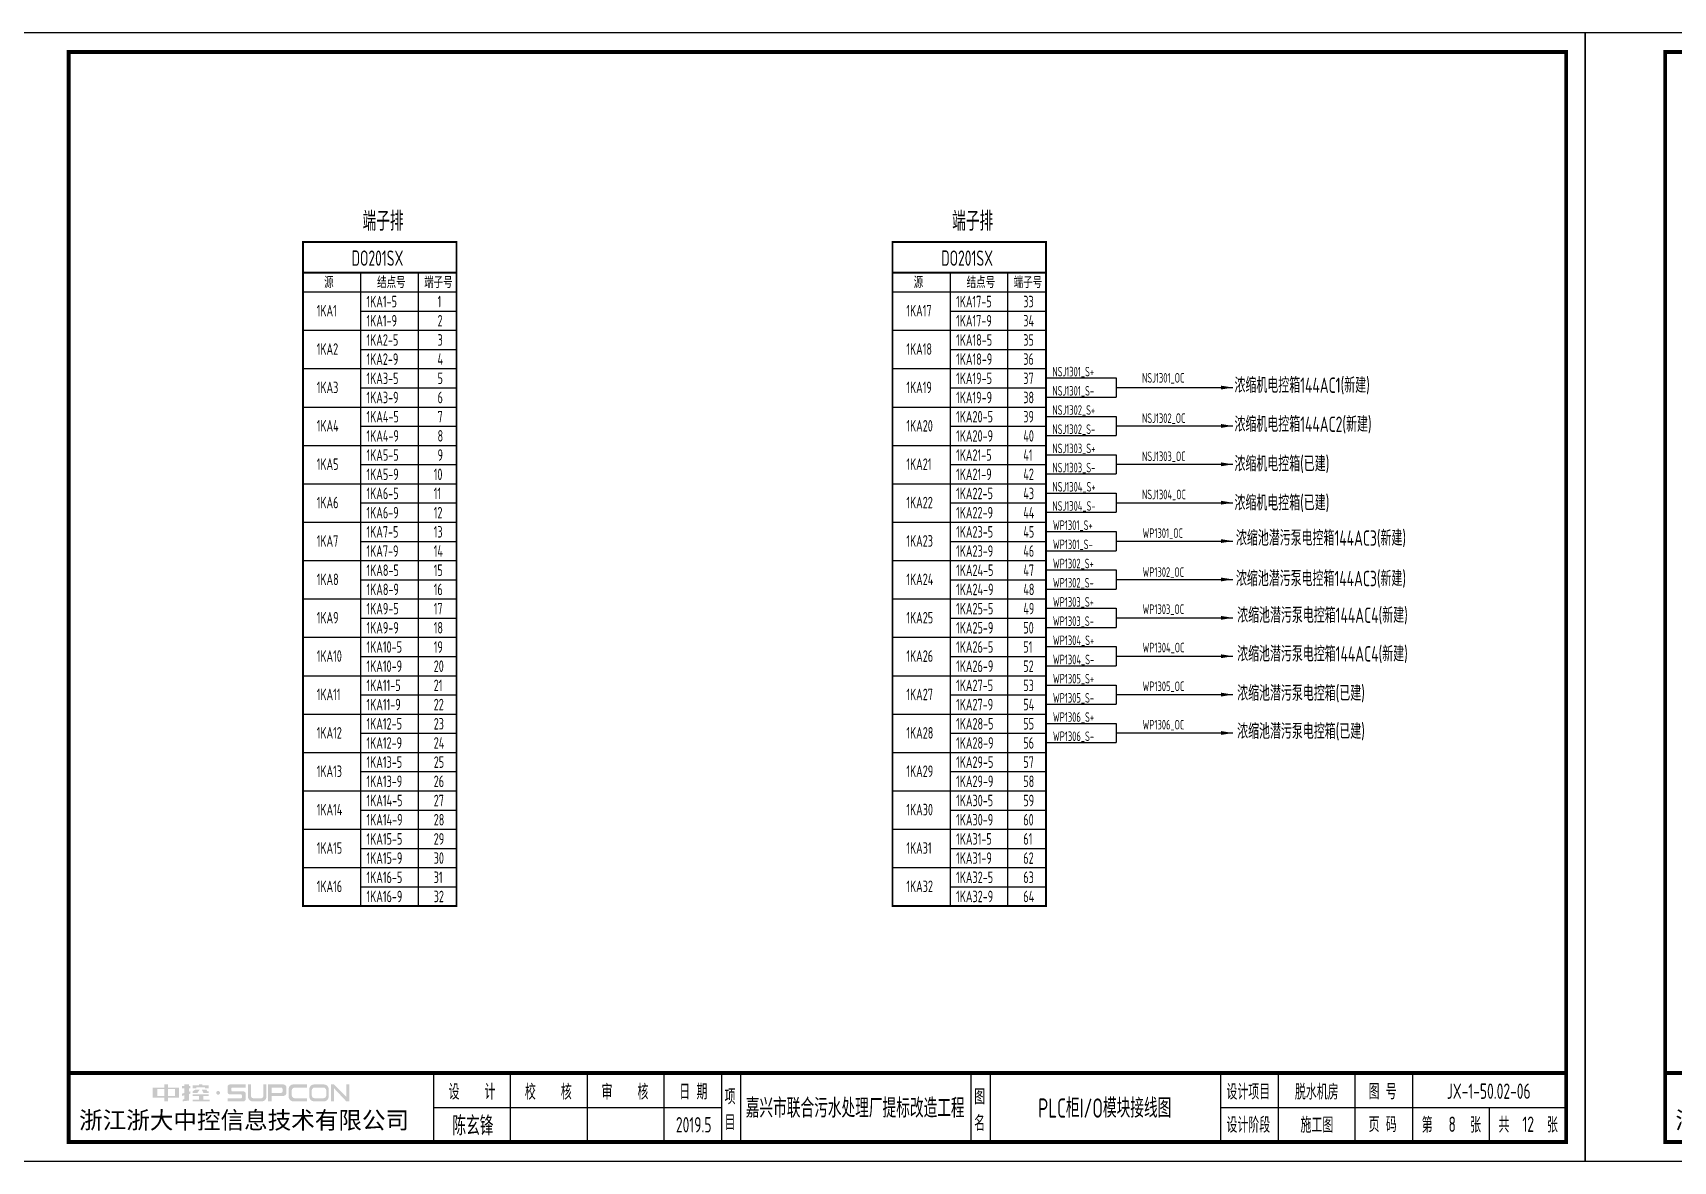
# Model space of a CAD drawing. Header units: millimetres. Extents: x 30557 to 235556, y -116603 to -73383.
# Drawn here: x 90250 to 94522, y -83067 to -80127 of the extents above; entities that cross this region are included whole.
import ezdxf
from ezdxf.enums import TextEntityAlignment as Align

# ---------------------------------------------------------------- set-up
doc = ezdxf.new("R2010")
doc.units = ezdxf.units.MM
doc.layers.add('1', color=3, linetype='Continuous')
doc.layers.add('符号层', color=3, linetype='Continuous')
doc.layers.add('_Drawing', color=7, linetype='Continuous', lineweight=25)
doc.styles.add('supcon', font='sceie.shx', dxfattribs={"width": 0.75, "height": 40, "bigfont": 'sceic.shx'})
doc.styles.add('Title', font='', dxfattribs={"height": 45})
doc.styles.get('Title').set_extended_font_data('SimHei')

# ---------------------------------------------------------------- blocks, each defined once
blk = doc.blocks.new('中控·SUPCON')
at = {"linetype": 'Continuous'}
h = blk.add_hatch(color=2, dxfattribs=at)
h.dxf.hatch_style = 1
h.paths.add_polyline_path([(34, 33), (20, 33), (20, 37), (15, 37), (15, 36), (15, 33), (0, 33), (0, 20), (13, 20), (15, 20), (15, 15), (20, 15), (20, 20), (22, 20), (34, 20)])
h.paths.add_polyline_path([(20, 30), (20, 31), (29, 31), (29, 22), (20, 22)], flags=16)
h.paths.add_polyline_path([(15, 30), (15, 22), (6, 22), (6, 31), (15, 31)], flags=16)
h.paths.add_polyline_path([(47, 32), (49, 32), (49, 35), (47, 35), (47, 37), (41, 37), (41, 35), (38, 35), (38, 32), (41, 32), (41, 25.8), (38, 25), (38, 22), (41, 22.8), (41, 18.3), (39, 17), (39, 15), (47, 16), (47, 24.5), (49, 25), (49, 28), (47, 27.5)])
h.paths.add_polyline_path([(61, 30), (55, 30), (52, 28), (52, 26), (58, 26)])
h.paths.add_polyline_path([(73, 28), (71, 28), (70, 30), (64, 30), (66, 26), (73, 26)])
h.paths.add_polyline_path([(73, 36), (64.6, 36), (64.6, 37), (60.4, 37), (60.4, 36), (52, 36), (52, 32), (56.8, 32), (56.8, 33.1), (68.2, 33.1), (68.2, 32), (73, 32)])
h.paths.add_polyline_path([(66, 22), (73, 22), (73, 24), (52, 24), (52, 22), (60, 22), (60, 17), (52, 17), (52, 15), (74, 15), (74, 17), (66, 17)])
h.paths.add_polyline_path([(82.7, 26.1, 1), (87.6, 26.1, 1)])
h.paths.add_polyline_path([(118, 28), (103.5, 28, -0.414214), (102.5, 29), (102.5, 32, -0.414214), (103.5, 33), (121, 33), (121, 37), (100.5, 37, 0.414214), (97.5, 34), (97.5, 27, 0.414214), (100.5, 24), (115, 24, -0.414214), (116, 23), (116, 20, -0.414214), (115, 19), (97.5, 19), (97.5, 15), (118, 15, 0.414214), (121, 18), (121, 25, 0.414214)])
h.paths.add_polyline_path([(128, 37), (124, 37), (124, 36), (124, 21, 0.414214), (130, 15), (142, 15, 0.414214), (148, 21), (148, 37), (144, 37), (144, 22, -0.414214), (141, 19), (131, 19, -0.414214), (128, 22)])
h.paths.add_polyline_path([(174, 26), (174, 33, 0.414214), (170, 37), (150, 37), (150, 36), (150, 15), (155, 15), (155, 22), (170, 22, 0.414214)])
h.paths.add_polyline_path([(167, 26), (155, 26), (155, 33), (167, 33, -0.414214), (169, 31), (169, 28, -0.414214)], flags=16)
h.paths.add_polyline_path([(201, 19), (185, 19, -0.414214), (181, 23), (181, 29, -0.414214), (185, 33), (201, 33), (201, 37), (183, 37, 0.414214), (177, 31), (177, 21, 0.414214), (183, 15), (201, 15)])
h.paths.add_polyline_path([(229, 21), (229, 31, 0.414214), (223, 37), (210, 37, 0.414214), (204, 31), (204, 21, 0.414214), (210, 15), (223, 15, 0.414214)])
h.paths.add_polyline_path([(207, 23), (207, 29, -0.414214), (211, 33), (222, 33, -0.414214), (226, 29), (226, 23, -0.414214), (222, 19), (211, 19, -0.414214)], flags=16)
h.paths.add_polyline_path([(236, 32.1), (252, 15), (256, 15), (256, 37), (252, 37), (252, 21), (236, 37), (232, 37), (232, 36), (232, 15), (236, 15)])
h = blk.add_hatch(color=2, dxfattribs=at)
h.dxf.hatch_style = 1
h.paths.add_polyline_path([(34, 33), (20, 33), (20, 37), (15, 37), (15, 36), (15, 33), (0, 33), (0, 20), (13, 20), (15, 20), (15, 15), (20, 15), (20, 20), (22, 20), (34, 20)])
h.paths.add_polyline_path([(20, 30), (20, 31), (29, 31), (29, 22), (20, 22)], flags=16)
h.paths.add_polyline_path([(15, 30), (15, 22), (6, 22), (6, 31), (15, 31)], flags=16)
h.paths.add_polyline_path([(47, 32), (49, 32), (49, 35), (47, 35), (47, 37), (41, 37), (41, 35), (38, 35), (38, 32), (41, 32), (41, 25.8), (38, 25), (38, 22), (41, 22.8), (41, 18.3), (39, 17), (39, 15), (47, 16), (47, 24.5), (49, 25), (49, 28), (47, 27.5)])
h.paths.add_polyline_path([(61, 30), (55, 30), (52, 28), (52, 26), (58, 26)])
h.paths.add_polyline_path([(73, 28), (71, 28), (70, 30), (64, 30), (66, 26), (73, 26)])
h.paths.add_polyline_path([(73, 36), (64.6, 36), (64.6, 37), (60.4, 37), (60.4, 36), (52, 36), (52, 32), (56.8, 32), (56.8, 33.1), (68.2, 33.1), (68.2, 32), (73, 32)])
h.paths.add_polyline_path([(66, 22), (73, 22), (73, 24), (52, 24), (52, 22), (60, 22), (60, 17), (52, 17), (52, 15), (74, 15), (74, 17), (66, 17)])
h.paths.add_polyline_path([(82.7, 26.1, 1), (87.6, 26.1, 1)])
h.paths.add_polyline_path([(118, 28), (103.5, 28, -0.414214), (102.5, 29), (102.5, 32, -0.414214), (103.5, 33), (121, 33), (121, 37), (100.5, 37, 0.414214), (97.5, 34), (97.5, 27, 0.414214), (100.5, 24), (115, 24, -0.414214), (116, 23), (116, 20, -0.414214), (115, 19), (97.5, 19), (97.5, 15), (118, 15, 0.414214), (121, 18), (121, 25, 0.414214)])
h.paths.add_polyline_path([(128, 37), (124, 37), (124, 36), (124, 21, 0.414214), (130, 15), (142, 15, 0.414214), (148, 21), (148, 37), (144, 37), (144, 22, -0.414214), (141, 19), (131, 19, -0.414214), (128, 22)])
h.paths.add_polyline_path([(174, 26), (174, 33, 0.414214), (170, 37), (150, 37), (150, 36), (150, 15), (155, 15), (155, 22), (170, 22, 0.414214)])
h.paths.add_polyline_path([(167, 26), (155, 26), (155, 33), (167, 33, -0.414214), (169, 31), (169, 28, -0.414214)], flags=16)
h.paths.add_polyline_path([(201, 19), (185, 19, -0.414214), (181, 23), (181, 29, -0.414214), (185, 33), (201, 33), (201, 37), (183, 37, 0.414214), (177, 31), (177, 21, 0.414214), (183, 15), (201, 15)])
h.paths.add_polyline_path([(229, 21), (229, 31, 0.414214), (223, 37), (210, 37, 0.414214), (204, 31), (204, 21, 0.414214), (210, 15), (223, 15, 0.414214)])
h.paths.add_polyline_path([(207, 23), (207, 29, -0.414214), (211, 33), (222, 33, -0.414214), (226, 29), (226, 23, -0.414214), (222, 19), (211, 19, -0.414214)], flags=16)
h.paths.add_polyline_path([(236, 32.1), (252, 15), (256, 15), (256, 37), (252, 37), (252, 21), (236, 37), (232, 37), (232, 36), (232, 15), (236, 15)])
h = blk.add_hatch(color=2, dxfattribs=at)
h.dxf.hatch_style = 1
h.paths.add_polyline_path([(34, 33), (20, 33), (20, 37), (15, 37), (15, 36), (15, 33), (0, 33), (0, 20), (13, 20), (15, 20), (15, 15), (20, 15), (20, 20), (22, 20), (34, 20)])
h.paths.add_polyline_path([(20, 30), (20, 31), (29, 31), (29, 22), (20, 22)], flags=16)
h.paths.add_polyline_path([(15, 30), (15, 22), (6, 22), (6, 31), (15, 31)], flags=16)
h.paths.add_polyline_path([(47, 32), (49, 32), (49, 35), (47, 35), (47, 37), (41, 37), (41, 35), (38, 35), (38, 32), (41, 32), (41, 25.8), (38, 25), (38, 22), (41, 22.8), (41, 18.3), (39, 17), (39, 15), (47, 16), (47, 24.5), (49, 25), (49, 28), (47, 27.5)])
h.paths.add_polyline_path([(61, 30), (55, 30), (52, 28), (52, 26), (58, 26)])
h.paths.add_polyline_path([(73, 28), (71, 28), (70, 30), (64, 30), (66, 26), (73, 26)])
h.paths.add_polyline_path([(73, 36), (64.6, 36), (64.6, 37), (60.4, 37), (60.4, 36), (52, 36), (52, 32), (56.8, 32), (56.8, 33.1), (68.2, 33.1), (68.2, 32), (73, 32)])
h.paths.add_polyline_path([(66, 22), (73, 22), (73, 24), (52, 24), (52, 22), (60, 22), (60, 17), (52, 17), (52, 15), (74, 15), (74, 17), (66, 17)])
h.paths.add_polyline_path([(82.7, 26.1, 1), (87.6, 26.1, 1)])
h.paths.add_polyline_path([(118, 28), (103.5, 28, -0.414214), (102.5, 29), (102.5, 32, -0.414214), (103.5, 33), (121, 33), (121, 37), (100.5, 37, 0.414214), (97.5, 34), (97.5, 27, 0.414214), (100.5, 24), (115, 24, -0.414214), (116, 23), (116, 20, -0.414214), (115, 19), (97.5, 19), (97.5, 15), (118, 15, 0.414214), (121, 18), (121, 25, 0.414214)])
h.paths.add_polyline_path([(128, 37), (124, 37), (124, 36), (124, 21, 0.414214), (130, 15), (142, 15, 0.414214), (148, 21), (148, 37), (144, 37), (144, 22, -0.414214), (141, 19), (131, 19, -0.414214), (128, 22)])
h.paths.add_polyline_path([(174, 26), (174, 33, 0.414214), (170, 37), (150, 37), (150, 36), (150, 15), (155, 15), (155, 22), (170, 22, 0.414214)])
h.paths.add_polyline_path([(167, 26), (155, 26), (155, 33), (167, 33, -0.414214), (169, 31), (169, 28, -0.414214)], flags=16)
h.paths.add_polyline_path([(201, 19), (185, 19, -0.414214), (181, 23), (181, 29, -0.414214), (185, 33), (201, 33), (201, 37), (183, 37, 0.414214), (177, 31), (177, 21, 0.414214), (183, 15), (201, 15)])
h.paths.add_polyline_path([(229, 21), (229, 31, 0.414214), (223, 37), (210, 37, 0.414214), (204, 31), (204, 21, 0.414214), (210, 15), (223, 15, 0.414214)])
h.paths.add_polyline_path([(207, 23), (207, 29, -0.414214), (211, 33), (222, 33, -0.414214), (226, 29), (226, 23, -0.414214), (222, 19), (211, 19, -0.414214)], flags=16)
h.paths.add_polyline_path([(236, 32.1), (252, 15), (256, 15), (256, 37), (252, 37), (252, 21), (236, 37), (232, 37), (232, 36), (232, 15), (236, 15)])
h = blk.add_hatch(color=2, dxfattribs=at)
h.dxf.hatch_style = 1
h.paths.add_polyline_path([(34, 33), (20, 33), (20, 37), (15, 37), (15, 36), (15, 33), (0, 33), (0, 20), (13, 20), (15, 20), (15, 15), (20, 15), (20, 20), (22, 20), (34, 20)])
h.paths.add_polyline_path([(20, 30), (20, 31), (29, 31), (29, 22), (20, 22)], flags=16)
h.paths.add_polyline_path([(15, 30), (15, 22), (6, 22), (6, 31), (15, 31)], flags=16)
h.paths.add_polyline_path([(47, 32), (49, 32), (49, 35), (47, 35), (47, 37), (41, 37), (41, 35), (38, 35), (38, 32), (41, 32), (41, 25.8), (38, 25), (38, 22), (41, 22.8), (41, 18.3), (39, 17), (39, 15), (47, 16), (47, 24.5), (49, 25), (49, 28), (47, 27.5)])
h.paths.add_polyline_path([(61, 30), (55, 30), (52, 28), (52, 26), (58, 26)])
h.paths.add_polyline_path([(73, 28), (71, 28), (70, 30), (64, 30), (66, 26), (73, 26)])
h.paths.add_polyline_path([(73, 36), (64.6, 36), (64.6, 37), (60.4, 37), (60.4, 36), (52, 36), (52, 32), (56.8, 32), (56.8, 33.1), (68.2, 33.1), (68.2, 32), (73, 32)])
h.paths.add_polyline_path([(66, 22), (73, 22), (73, 24), (52, 24), (52, 22), (60, 22), (60, 17), (52, 17), (52, 15), (74, 15), (74, 17), (66, 17)])
h.paths.add_polyline_path([(82.7, 26.1, 1), (87.6, 26.1, 1)])
h.paths.add_polyline_path([(118, 28), (103.5, 28, -0.414214), (102.5, 29), (102.5, 32, -0.414214), (103.5, 33), (121, 33), (121, 37), (100.5, 37, 0.414214), (97.5, 34), (97.5, 27, 0.414214), (100.5, 24), (115, 24, -0.414214), (116, 23), (116, 20, -0.414214), (115, 19), (97.5, 19), (97.5, 15), (118, 15, 0.414214), (121, 18), (121, 25, 0.414214)])
h.paths.add_polyline_path([(128, 37), (124, 37), (124, 36), (124, 21, 0.414214), (130, 15), (142, 15, 0.414214), (148, 21), (148, 37), (144, 37), (144, 22, -0.414214), (141, 19), (131, 19, -0.414214), (128, 22)])
h.paths.add_polyline_path([(174, 26), (174, 33, 0.414214), (170, 37), (150, 37), (150, 36), (150, 15), (155, 15), (155, 22), (170, 22, 0.414214)])
h.paths.add_polyline_path([(167, 26), (155, 26), (155, 33), (167, 33, -0.414214), (169, 31), (169, 28, -0.414214)], flags=16)
h.paths.add_polyline_path([(201, 19), (185, 19, -0.414214), (181, 23), (181, 29, -0.414214), (185, 33), (201, 33), (201, 37), (183, 37, 0.414214), (177, 31), (177, 21, 0.414214), (183, 15), (201, 15)])
h.paths.add_polyline_path([(229, 21), (229, 31, 0.414214), (223, 37), (210, 37, 0.414214), (204, 31), (204, 21, 0.414214), (210, 15), (223, 15, 0.414214)])
h.paths.add_polyline_path([(207, 23), (207, 29, -0.414214), (211, 33), (222, 33, -0.414214), (226, 29), (226, 23, -0.414214), (222, 19), (211, 19, -0.414214)], flags=16)
h.paths.add_polyline_path([(236, 32.1), (252, 15), (256, 15), (256, 37), (252, 37), (252, 21), (236, 37), (232, 37), (232, 36), (232, 15), (236, 15)])
h = blk.add_hatch(color=2, dxfattribs=at)
h.dxf.hatch_style = 1
h.paths.add_polyline_path([(34, 33), (20, 33), (20, 37), (15, 37), (15, 36), (15, 33), (0, 33), (0, 20), (13, 20), (15, 20), (15, 15), (20, 15), (20, 20), (22, 20), (34, 20)])
h.paths.add_polyline_path([(20, 30), (20, 31), (29, 31), (29, 22), (20, 22)], flags=16)
h.paths.add_polyline_path([(15, 30), (15, 22), (6, 22), (6, 31), (15, 31)], flags=16)
h.paths.add_polyline_path([(47, 32), (49, 32), (49, 35), (47, 35), (47, 37), (41, 37), (41, 35), (38, 35), (38, 32), (41, 32), (41, 25.8), (38, 25), (38, 22), (41, 22.8), (41, 18.3), (39, 17), (39, 15), (47, 16), (47, 24.5), (49, 25), (49, 28), (47, 27.5)])
h.paths.add_polyline_path([(61, 30), (55, 30), (52, 28), (52, 26), (58, 26)])
h.paths.add_polyline_path([(73, 28), (71, 28), (70, 30), (64, 30), (66, 26), (73, 26)])
h.paths.add_polyline_path([(73, 36), (64.6, 36), (64.6, 37), (60.4, 37), (60.4, 36), (52, 36), (52, 32), (56.8, 32), (56.8, 33.1), (68.2, 33.1), (68.2, 32), (73, 32)])
h.paths.add_polyline_path([(66, 22), (73, 22), (73, 24), (52, 24), (52, 22), (60, 22), (60, 17), (52, 17), (52, 15), (74, 15), (74, 17), (66, 17)])
h.paths.add_polyline_path([(82.7, 26.1, 1), (87.6, 26.1, 1)])
h.paths.add_polyline_path([(118, 28), (103.5, 28, -0.414214), (102.5, 29), (102.5, 32, -0.414214), (103.5, 33), (121, 33), (121, 37), (100.5, 37, 0.414214), (97.5, 34), (97.5, 27, 0.414214), (100.5, 24), (115, 24, -0.414214), (116, 23), (116, 20, -0.414214), (115, 19), (97.5, 19), (97.5, 15), (118, 15, 0.414214), (121, 18), (121, 25, 0.414214)])
h.paths.add_polyline_path([(128, 37), (124, 37), (124, 36), (124, 21, 0.414214), (130, 15), (142, 15, 0.414214), (148, 21), (148, 37), (144, 37), (144, 22, -0.414214), (141, 19), (131, 19, -0.414214), (128, 22)])
h.paths.add_polyline_path([(174, 26), (174, 33, 0.414214), (170, 37), (150, 37), (150, 36), (150, 15), (155, 15), (155, 22), (170, 22, 0.414214)])
h.paths.add_polyline_path([(167, 26), (155, 26), (155, 33), (167, 33, -0.414214), (169, 31), (169, 28, -0.414214)], flags=16)
h.paths.add_polyline_path([(201, 19), (185, 19, -0.414214), (181, 23), (181, 29, -0.414214), (185, 33), (201, 33), (201, 37), (183, 37, 0.414214), (177, 31), (177, 21, 0.414214), (183, 15), (201, 15)])
h.paths.add_polyline_path([(229, 21), (229, 31, 0.414214), (223, 37), (210, 37, 0.414214), (204, 31), (204, 21, 0.414214), (210, 15), (223, 15, 0.414214)])
h.paths.add_polyline_path([(207, 23), (207, 29, -0.414214), (211, 33), (222, 33, -0.414214), (226, 29), (226, 23, -0.414214), (222, 19), (211, 19, -0.414214)], flags=16)
h.paths.add_polyline_path([(236, 32.1), (252, 15), (256, 15), (256, 37), (252, 37), (252, 21), (236, 37), (232, 37), (232, 36), (232, 15), (236, 15)])
h = blk.add_hatch(color=2, dxfattribs=at)
h.dxf.hatch_style = 1
h.paths.add_polyline_path([(34, 33), (20, 33), (20, 37), (15, 37), (15, 36), (15, 33), (0, 33), (0, 20), (13, 20), (15, 20), (15, 15), (20, 15), (20, 20), (22, 20), (34, 20)])
h.paths.add_polyline_path([(20, 30), (20, 31), (29, 31), (29, 22), (20, 22)], flags=16)
h.paths.add_polyline_path([(15, 30), (15, 22), (6, 22), (6, 31), (15, 31)], flags=16)
h.paths.add_polyline_path([(47, 32), (49, 32), (49, 35), (47, 35), (47, 37), (41, 37), (41, 35), (38, 35), (38, 32), (41, 32), (41, 25.8), (38, 25), (38, 22), (41, 22.8), (41, 18.3), (39, 17), (39, 15), (47, 16), (47, 24.5), (49, 25), (49, 28), (47, 27.5)])
h.paths.add_polyline_path([(61, 30), (55, 30), (52, 28), (52, 26), (58, 26)])
h.paths.add_polyline_path([(73, 28), (71, 28), (70, 30), (64, 30), (66, 26), (73, 26)])
h.paths.add_polyline_path([(73, 36), (64.6, 36), (64.6, 37), (60.4, 37), (60.4, 36), (52, 36), (52, 32), (56.8, 32), (56.8, 33.1), (68.2, 33.1), (68.2, 32), (73, 32)])
h.paths.add_polyline_path([(66, 22), (73, 22), (73, 24), (52, 24), (52, 22), (60, 22), (60, 17), (52, 17), (52, 15), (74, 15), (74, 17), (66, 17)])
h.paths.add_polyline_path([(82.7, 26.1, 1), (87.6, 26.1, 1)])
h.paths.add_polyline_path([(118, 28), (103.5, 28, -0.414214), (102.5, 29), (102.5, 32, -0.414214), (103.5, 33), (121, 33), (121, 37), (100.5, 37, 0.414214), (97.5, 34), (97.5, 27, 0.414214), (100.5, 24), (115, 24, -0.414214), (116, 23), (116, 20, -0.414214), (115, 19), (97.5, 19), (97.5, 15), (118, 15, 0.414214), (121, 18), (121, 25, 0.414214)])
h.paths.add_polyline_path([(128, 37), (124, 37), (124, 36), (124, 21, 0.414214), (130, 15), (142, 15, 0.414214), (148, 21), (148, 37), (144, 37), (144, 22, -0.414214), (141, 19), (131, 19, -0.414214), (128, 22)])
h.paths.add_polyline_path([(174, 26), (174, 33, 0.414214), (170, 37), (150, 37), (150, 36), (150, 15), (155, 15), (155, 22), (170, 22, 0.414214)])
h.paths.add_polyline_path([(167, 26), (155, 26), (155, 33), (167, 33, -0.414214), (169, 31), (169, 28, -0.414214)], flags=16)
h.paths.add_polyline_path([(201, 19), (185, 19, -0.414214), (181, 23), (181, 29, -0.414214), (185, 33), (201, 33), (201, 37), (183, 37, 0.414214), (177, 31), (177, 21, 0.414214), (183, 15), (201, 15)])
h.paths.add_polyline_path([(229, 21), (229, 31, 0.414214), (223, 37), (210, 37, 0.414214), (204, 31), (204, 21, 0.414214), (210, 15), (223, 15, 0.414214)])
h.paths.add_polyline_path([(207, 23), (207, 29, -0.414214), (211, 33), (222, 33, -0.414214), (226, 29), (226, 23, -0.414214), (222, 19), (211, 19, -0.414214)], flags=16)
h.paths.add_polyline_path([(236, 32.1), (252, 15), (256, 15), (256, 37), (252, 37), (252, 21), (236, 37), (232, 37), (232, 36), (232, 15), (236, 15)])
blk = doc.blocks.new('supcon图框')
at = {"linetype": 'Continuous'}
for p, q in [((6145.7, 4361.7), (1987.7, 4361.7)), ((1987.7, 4361.7), (1987.7, 1421.7)), ((6145.7, 1421.7), (6145.7, 4361.7)), ((1987.7, 1421.7), (6145.7, 1421.7))]:
    blk.add_line(p, q, dxfattribs=at)
for p, q in [((3145.7, 1651.7), (3145.7, 1471.7)), ((3345.7, 1651.7), (3345.7, 1471.7)), ((3545.7, 1651.7), (3545.7, 1471.7)), ((3745.7, 1651.7), (3745.7, 1471.7)), ((3895.7, 1651.7), (3895.7, 1471.7)), ((3945.7, 1651.7), (3945.7, 1471.7)), ((4545.7, 1651.7), (4545.7, 1471.7)), ((4595.7, 1651.7), (4595.7, 1471.7)), ((5195.7, 1651.7), (5195.7, 1471.7)), ((5345.7, 1651.7), (5345.7, 1471.7)), ((5545.7, 1651.7), (5545.7, 1471.7)), ((5695.7, 1651.7), (5695.7, 1471.7)), ((3145.7, 1561.7), (3895.7, 1561.7)), ((5195.7, 1561.7), (6095.7, 1561.7)), ((5895.7, 1561.7), (5895.7, 1471.7))]:
    blk.add_line(p, q)
at = {"linetype": 'Continuous', "const_width": 10}
blk.add_lwpolyline([(2195.7, 4311.7), (6095.7, 4311.7), (6095.7, 1471.7), (2195.7, 1471.7)], close=True, dxfattribs=at)
blk.add_lwpolyline([(2195.7, 1651.7), (6095.7, 1651.7)], dxfattribs=at)
at = {"linetype": 'Continuous', "xscale": 2, "yscale": 2, "zscale": 2}
blk.add_blockref('中控·SUPCON', (2414.6, 1547.7), dxfattribs=at)
at = {"style": 'supcon', "width": 0.75}
for s, p in [('设    计', (3246.2, 1604.2)), ('校    核', (3444.8, 1604.2)), ('审    核', (3644.5, 1604.2)), ('日 期', (3822.5, 1604.2)), ('设计项目', (5268, 1604.2)), ('图 号', (5618, 1604.2)), ('项', (3918.2, 1590.7)), ('图', (4568.2, 1590.7)), ('目', (3918.2, 1522.9)), ('名', (4568.2, 1522.9)), ('设计阶段', (5268, 1518.1)), ('施工图', (5446.5, 1518.1)), ('页 码', (5618, 1518.1)), ('第      张', (5797, 1518.1)), ('共      张', (5997, 1518.1))]:
    blk.add_text(s, height=40, dxfattribs=at).set_placement(p, align=Align.MIDDLE)
at = {"style": 'Title'}
blk.add_text('浙江浙大中控信息技术有限公司', height=45, dxfattribs=at).set_placement((2222.8, 1506.2))
blk = doc.blocks.new('DO端子接线表1')
at = {"lineweight": -3}
for p, q in [((19587.6, 29279.5), (19587.6, 27629.5)), ((19737.6, 29279.5), (19737.6, 27629.5)), ((19437.6, 29229.5), (19837.6, 29229.5)), ((19587.6, 29179.5), (19837.6, 29179.5)), ((19437.6, 29129.5), (19837.6, 29129.5)), ((19587.6, 29079.5), (19837.6, 29079.5)), ((19437.6, 29029.5), (19837.6, 29029.5)), ((19587.6, 28979.5), (19837.6, 28979.5)), ((19437.6, 28929.5), (19837.6, 28929.5)), ((19587.6, 28879.5), (19837.6, 28879.5)), ((19437.6, 28829.5), (19837.6, 28829.5)), ((19587.6, 28779.5), (19837.6, 28779.5)), ((19437.6, 28729.5), (19837.6, 28729.5)), ((19587.6, 28679.5), (19837.6, 28679.5)), ((19437.6, 28629.5), (19837.6, 28629.5)), ((19587.6, 28579.5), (19837.6, 28579.5)), ((19437.6, 28529.5), (19837.6, 28529.5)), ((19587.6, 28479.5), (19837.6, 28479.5)), ((19437.6, 28429.5), (19837.6, 28429.5)), ((19587.6, 28379.5), (19837.6, 28379.5)), ((19437.6, 28329.5), (19837.6, 28329.5)), ((19587.6, 28279.5), (19837.6, 28279.5)), ((19437.6, 28229.5), (19837.6, 28229.5)), ((19587.6, 28179.5), (19837.6, 28179.5)), ((19437.6, 28129.5), (19837.6, 28129.5)), ((19587.6, 28079.5), (19837.6, 28079.5)), ((19437.6, 28029.5), (19837.6, 28029.5)), ((19587.6, 27979.5), (19837.6, 27979.5)), ((19437.6, 27929.5), (19837.6, 27929.5)), ((19587.6, 27879.5), (19837.6, 27879.5)), ((19437.6, 27829.5), (19837.6, 27829.5)), ((19587.6, 27779.5), (19837.6, 27779.5)), ((19437.6, 27729.5), (19837.6, 27729.5)), ((19587.6, 27679.5), (19837.6, 27679.5))]:
    blk.add_line(p, q, dxfattribs=at)
at = {"lineweight": -3, "const_width": 5}
blk.add_lwpolyline([(19437.6, 29359.5), (19437.6, 27629.5), (19837.6, 27629.5), (19837.6, 29359.5)], close=True, dxfattribs=at)
blk.add_lwpolyline([(19437.6, 29279.5), (19837.6, 29279.5)], dxfattribs=at)
at = {"color": 7, "style": 'supcon', "width": 0.75}
for s, p in [('源', (19492.9, 29239.3)), ('结点号', (19630.8, 29239.3)), ('端子号', (19753.3, 29239.3)), ('1', (19788.4, 29189.3)), ('2', (19788.4, 29139.3)), ('3', (19788.4, 29089.3)), ('4', (19788.4, 29039.3)), ('5', (19788.4, 28989.3)), ('6', (19788.4, 28939.3)), ('7', (19788.4, 28889.3)), ('8', (19788.4, 28839.3)), ('9', (19788.4, 28789.3)), ('10', (19778.4, 28739.3)), ('11', (19778.4, 28689.3)), ('12', (19778.4, 28639.3)), ('13', (19778.4, 28589.3)), ('14', (19778.4, 28539.3)), ('15', (19778.4, 28489.3)), ('16', (19778.4, 28439.3)), ('17', (19778.4, 28389.3)), ('18', (19778.4, 28339.3)), ('19', (19778.4, 28289.3)), ('20', (19778.4, 28239.3)), ('21', (19778.4, 28189.3)), ('22', (19778.4, 28139.3)), ('23', (19778.4, 28089.3)), ('24', (19778.4, 28039.3)), ('25', (19778.4, 27989.3)), ('26', (19778.4, 27939.3)), ('27', (19778.4, 27889.3)), ('28', (19778.4, 27839.3)), ('29', (19778.4, 27789.3)), ('30', (19778.4, 27739.3)), ('31', (19778.4, 27689.3)), ('32', (19778.4, 27639.3))]:
    blk.add_text(s, height=30, dxfattribs=at).set_placement(p)
blk = doc.blocks.new('DO端子接线表2')
at = {"lineweight": -3}
for p, q in [((21123.2, 29279.5), (21123.2, 27629.5)), ((21273.2, 29279.5), (21273.2, 27629.5)), ((20973.2, 29229.5), (21373.2, 29229.5)), ((21123.2, 29179.5), (21373.2, 29179.5)), ((20973.2, 29129.5), (21373.2, 29129.5)), ((21123.2, 29079.5), (21373.2, 29079.5)), ((20973.2, 29029.5), (21373.2, 29029.5)), ((21123.2, 28979.5), (21373.2, 28979.5)), ((20973.2, 28929.5), (21373.2, 28929.5)), ((21123.2, 28879.5), (21373.2, 28879.5)), ((20973.2, 28829.5), (21373.2, 28829.5)), ((21123.2, 28779.5), (21373.2, 28779.5)), ((20973.2, 28729.5), (21373.2, 28729.5)), ((21123.2, 28679.5), (21373.2, 28679.5)), ((20973.2, 28629.5), (21373.2, 28629.5)), ((21123.2, 28579.5), (21373.2, 28579.5)), ((20973.2, 28529.5), (21373.2, 28529.5)), ((21123.2, 28479.5), (21373.2, 28479.5)), ((20973.2, 28429.5), (21373.2, 28429.5)), ((21123.2, 28379.5), (21373.2, 28379.5)), ((20973.2, 28329.5), (21373.2, 28329.5)), ((21123.2, 28279.5), (21373.2, 28279.5)), ((20973.2, 28229.5), (21373.2, 28229.5)), ((21123.2, 28179.5), (21373.2, 28179.5)), ((20973.2, 28129.5), (21373.2, 28129.5)), ((21123.2, 28079.5), (21373.2, 28079.5)), ((20973.2, 28029.5), (21373.2, 28029.5)), ((21123.2, 27979.5), (21373.2, 27979.5)), ((20973.2, 27929.5), (21373.2, 27929.5)), ((21123.2, 27879.5), (21373.2, 27879.5)), ((20973.2, 27829.5), (21373.2, 27829.5)), ((21123.2, 27779.5), (21373.2, 27779.5)), ((20973.2, 27729.5), (21373.2, 27729.5)), ((21123.2, 27679.5), (21373.2, 27679.5))]:
    blk.add_line(p, q, dxfattribs=at)
at = {"lineweight": -3, "const_width": 5}
blk.add_lwpolyline([(20973.2, 29359.5), (20973.2, 27629.5), (21373.2, 27629.5), (21373.2, 29359.5)], close=True, dxfattribs=at)
blk.add_lwpolyline([(20973.2, 29279.5), (21373.2, 29279.5)], dxfattribs=at)
at = {"color": 7, "style": 'supcon', "width": 0.75}
for s, p in [('源', (21028.5, 29239.3)), ('结点号', (21166.4, 29239.3)), ('端子号', (21288.9, 29239.3)), ('33', (21314, 29189.3)), ('34', (21314, 29139.3)), ('35', (21314, 29089.3)), ('36', (21314, 29039.3)), ('37', (21314, 28989.3)), ('38', (21314, 28939.3)), ('39', (21314, 28889.3)), ('40', (21314, 28839.3)), ('41', (21314, 28789.3)), ('42', (21314, 28739.3)), ('43', (21314, 28689.3)), ('44', (21314, 28639.3)), ('45', (21314, 28589.3)), ('46', (21314, 28539.3)), ('47', (21314, 28489.3)), ('48', (21314, 28439.3)), ('49', (21314, 28389.3)), ('50', (21314, 28339.3)), ('51', (21314, 28289.3)), ('52', (21314, 28239.3)), ('53', (21314, 28189.3)), ('54', (21314, 28139.3)), ('55', (21314, 28089.3)), ('56', (21314, 28039.3)), ('57', (21314, 27989.3)), ('58', (21314, 27939.3)), ('59', (21314, 27889.3)), ('60', (21314, 27839.3)), ('61', (21314, 27789.3)), ('62', (21314, 27739.3)), ('63', (21314, 27689.3)), ('64', (21314, 27639.3))]:
    blk.add_text(s, height=30, dxfattribs=at).set_placement(p)

msp = doc.modelspace()

# ---------------------------------------------------------------- linework, layer by layer
for p, q in [((92889, -81026.7), (93071.5, -81026.7)), ((93071.5, -81026.7), (93071.5, -81076.7)), ((92889, -81076.7), (93071.5, -81076.7)), ((93071.5, -81051.7), (93375.4, -81051.7)), ((92889, -81126.7), (93071.5, -81126.7)), ((93071.5, -81126.7), (93071.5, -81176.7)), ((92889, -81176.7), (93071.5, -81176.7)), ((93071.5, -81151.7), (93375.4, -81151.7)), ((92889, -81226.7), (93071.5, -81226.7)), ((93071.5, -81226.7), (93071.5, -81276.7)), ((93071.5, -81251.7), (93375.4, -81251.7)), ((92889, -81276.7), (93071.5, -81276.7)), ((92889, -81326.7), (93071.5, -81326.7)), ((93071.5, -81326.7), (93071.5, -81376.7)), ((92889, -81376.7), (93071.5, -81376.7)), ((93071.5, -81351.7), (93375.4, -81351.7)), ((92889, -81426.7), (93071.5, -81426.7)), ((93071.5, -81426.7), (93071.5, -81476.7)), ((93071.5, -81451.7), (93375.4, -81451.7)), ((92889, -81476.7), (93071.5, -81476.7)), ((92889, -81526.7), (93071.5, -81526.7)), ((93071.5, -81526.7), (93071.5, -81576.7)), ((93071.5, -81551.7), (93375.4, -81551.7)), ((92889, -81576.7), (93071.5, -81576.7)), ((92889, -81626.7), (93071.5, -81626.7)), ((93071.5, -81626.7), (93071.5, -81676.7)), ((92889, -81676.7), (93071.5, -81676.7)), ((93071.5, -81651.7), (93375.4, -81651.7)), ((92889, -81726.7), (93071.5, -81726.7)), ((93071.5, -81726.7), (93071.5, -81776.7)), ((93071.5, -81751.7), (93375.4, -81751.7)), ((92889, -81776.7), (93071.5, -81776.7)), ((92889, -81826.7), (93071.5, -81826.7)), ((93071.5, -81826.7), (93071.5, -81876.7)), ((93071.5, -81851.7), (93375.4, -81851.7)), ((92889, -81876.7), (93071.5, -81876.7)), ((92889, -81926.7), (93071.5, -81926.7)), ((93071.5, -81926.7), (93071.5, -81976.7)), ((92889, -81976.7), (93071.5, -81976.7)), ((93071.5, -81951.7), (93375.4, -81951.7))]:
    msp.add_line(p, q)
for points in [[(93375.4, -81051.7, 0, 10, 0), (93344.7, -81051.7, 10, 10, 0)], [(93375.4, -81151.7, 0, 10, 0), (93344.7, -81151.7, 10, 10, 0)], [(93375.4, -81251.7, 0, 10, 0), (93344.7, -81251.7, 10, 10, 0)], [(93375.4, -81351.7, 0, 10, 0), (93344.7, -81351.7, 10, 10, 0)], [(93375.4, -81451.7, 0, 10, 0), (93344.7, -81451.7, 10, 10, 0)], [(93375.4, -81551.7, 0, 10, 0), (93344.7, -81551.7, 10, 10, 0)], [(93375.4, -81651.7, 0, 10, 0), (93344.7, -81651.7, 10, 10, 0)], [(93375.4, -81751.7, 0, 10, 0), (93344.7, -81751.7, 10, 10, 0)], [(93375.4, -81851.7, 0, 10, 0), (93344.7, -81851.7, 10, 10, 0)], [(93375.4, -81951.7, 0, 10, 0), (93344.7, -81951.7, 10, 10, 0)]]:
    msp.add_lwpolyline(points, format="xyseb")

# ---------------------------------------------------------------- block references
for p in [(88147.8, -84489.1), (92305.8, -84489.1)]:
    msp.add_blockref('supcon图框', p)
at = {"color": 1}
for name in ['DO端子接线表1', 'DO端子接线表2']:
    msp.add_blockref(name, (71515.8, -110031.9), dxfattribs=at)

# ---------------------------------------------------------------- texts
at = {"color": 3, "style": 'supcon', "width": 0.75}
for s, p in [('1KA1', (90989.5, -80866.3)), ('1KA17', (92525.2, -80866.3)), ('1KA2', (90989.5, -80966.3)), ('1KA18', (92525.2, -80966.3)), ('1KA3', (90989.5, -81066.3)), ('1KA19', (92525.2, -81066.3)), ('1KA4', (90989.5, -81166.3)), ('1KA20', (92525.2, -81166.3)), ('1KA5', (90989.5, -81266.3)), ('1KA21', (92525.2, -81266.3)), ('1KA6', (90989.5, -81366.3)), ('1KA22', (92525.2, -81366.3)), ('1KA7', (90989.5, -81466.3)), ('1KA23', (92525.2, -81466.3)), ('1KA8', (90989.5, -81566.3)), ('1KA24', (92525.2, -81566.3)), ('1KA9', (90989.5, -81666.3)), ('1KA25', (92525.2, -81666.3)), ('1KA10', (90989.5, -81766.3)), ('1KA26', (92525.2, -81766.3)), ('1KA11', (90989.5, -81866.3)), ('1KA27', (92525.2, -81866.3)), ('1KA12', (90989.5, -81966.3)), ('1KA28', (92525.2, -81966.3)), ('1KA13', (90989.5, -82066.3)), ('1KA29', (92525.2, -82066.3)), ('1KA14', (90989.5, -82166.3)), ('1KA30', (92525.2, -82166.3)), ('1KA15', (90989.5, -82266.3)), ('1KA31', (92525.2, -82266.3)), ('1KA16', (90989.5, -82366.3)), ('1KA32', (92525.2, -82366.3))]:
    msp.add_text(s, height=30, dxfattribs=at).set_placement(p)
at = {"linetype": 'Continuous', "style": 'supcon', "width": 0.75}
for s, height, p in [('NSJ1301_S+', 25, (92905.5, -81022.7)), ('NSJ1301_S-', 25, (92905.5, -81072.7)), ('NSJ1301_OC', 25, (93139, -81038.9)), ('浓缩机电控箱144AC1(新建)', 40, (93379.8, -81065.6)), ('NSJ1302_S+', 25, (92905.5, -81122.7)), ('NSJ1302_OC', 25, (93139, -81143.9)), ('浓缩机电控箱144AC2(新建)', 40, (93379.8, -81167.3)), ('NSJ1302_S-', 25, (92905.5, -81172.7)), ('NSJ1303_S+', 25, (92905.5, -81222.7)), ('NSJ1303_OC', 25, (93139, -81243.3)), ('NSJ1303_S-', 25, (92905.5, -81272.7)), ('NSJ1304_S+', 25, (92905.5, -81322.7)), ('NSJ1304_S-', 25, (92905.5, -81372.7)), ('NSJ1304_OC', 25, (93139, -81342.7)), ('WP1301_S+', 25, (92906.9, -81422.7)), ('WP1301_OC', 25, (93140.3, -81443.4)), ('浓缩池潜污泵电控箱144AC3(新建)', 40, (93383.6, -81463.8)), ('WP1301_S-', 25, (92906.9, -81472.7)), ('WP1302_S+', 25, (92906.9, -81522.7)), ('WP1302_S-', 25, (92906.9, -81572.7)), ('WP1302_OC', 25, (93140.3, -81544.9)), ('浓缩池潜污泵电控箱144AC3(新建)', 40, (93383.6, -81569.3)), ('WP1303_S+', 25, (92906.9, -81622.7)), ('WP1303_OC', 25, (93140.3, -81641.6)), ('浓缩池潜污泵电控箱144AC4(新建)', 40, (93386.8, -81664.9)), ('WP1303_S-', 25, (92906.9, -81672.7)), ('WP1304_S+', 25, (92906.9, -81722.7)), ('WP1304_OC', 25, (93140.3, -81741.6)), ('浓缩池潜污泵电控箱144AC4(新建)', 40, (93386.8, -81765.6)), ('WP1304_S-', 25, (92906.9, -81772.7)), ('WP1305_S+', 25, (92906.9, -81822.7)), ('WP1305_OC', 25, (93140.3, -81842.5)), ('WP1305_S-', 25, (92906.9, -81872.7)), ('WP1306_S+', 25, (92906.9, -81922.7)), ('WP1306_OC', 25, (93140.3, -81942.6)), ('WP1306_S-', 25, (92906.9, -81972.7))]:
    msp.add_text(s, height=height, dxfattribs=at).set_placement(p)
at = {"color": 4, "linetype": 'Continuous', "style": 'supcon', "width": 0.75}
for s, p in [('浓缩机电控箱(已建)', (93379.8, -81270.3)), ('浓缩机电控箱(已建)', (93379.8, -81372)), ('浓缩池潜污泵电控箱(已建)', (93386.8, -81868)), ('浓缩池潜污泵电控箱(已建)', (93386.8, -81967.3))]:
    msp.add_text(s, height=40, dxfattribs=at).set_placement(p)
at = {"color": 3, "style": 'supcon', "width": 0.75}
for s, height, p in [('脱水机房', 40, (93594.2, -82884.9)), ('陈玄锋', 50, (91396.3, -82972.4)), ('2019.5', 40, (91971.3, -82972.4)), ('8', 40, (93946.8, -82971)), ('12', 40, (94144.8, -82971))]:
    msp.add_text(s, height=height, dxfattribs=at).set_placement(p, align=Align.MIDDLE)
at = {"layer": '1', "style": 'supcon', "width": 0.75}
for p in [(91147.6, -80734.5), (92683.3, -80734.5)]:
    msp.add_text('DO201SX', height=40, dxfattribs=at).set_placement(p, align=Align.CENTER)
at = {"layer": '1', "color": 3, "style": 'supcon', "width": 0.75}
for s, p in [('1KA1-5', (91119.1, -80842.6)), ('1KA17-5', (92654.8, -80842.6)), ('1KA1-9', (91119.1, -80892.6)), ('1KA17-9', (92654.8, -80892.6)), ('1KA2-5', (91119.1, -80942.6)), ('1KA18-5', (92654.8, -80942.6)), ('1KA2-9', (91119.1, -80992.6)), ('1KA18-9', (92654.8, -80992.6)), ('1KA3-5', (91119.1, -81042.6)), ('1KA19-5', (92654.8, -81042.6)), ('1KA3-9', (91119.1, -81092.6)), ('1KA19-9', (92654.8, -81092.6)), ('1KA4-5', (91119.1, -81142.6)), ('1KA20-5', (92654.8, -81142.6)), ('1KA4-9', (91119.1, -81192.6)), ('1KA20-9', (92654.8, -81192.6)), ('1KA5-5', (91119.1, -81242.6)), ('1KA21-5', (92654.8, -81242.6)), ('1KA5-9', (91119.1, -81292.6)), ('1KA21-9', (92654.8, -81292.6)), ('1KA6-5', (91119.1, -81342.6)), ('1KA22-5', (92654.8, -81342.6)), ('1KA6-9', (91119.1, -81392.6)), ('1KA22-9', (92654.8, -81392.6)), ('1KA7-5', (91119.1, -81442.6)), ('1KA23-5', (92654.8, -81442.6)), ('1KA7-9', (91119.1, -81492.6)), ('1KA23-9', (92654.8, -81492.6)), ('1KA8-5', (91119.1, -81542.6)), ('1KA24-5', (92654.8, -81542.6)), ('1KA8-9', (91119.1, -81592.6)), ('1KA24-9', (92654.8, -81592.6)), ('1KA9-5', (91119.1, -81642.6)), ('1KA25-5', (92654.8, -81642.6)), ('1KA9-9', (91119.1, -81692.6)), ('1KA25-9', (92654.8, -81692.6)), ('1KA10-5', (91119.1, -81742.6)), ('1KA26-5', (92654.8, -81742.6)), ('1KA10-9', (91119.1, -81792.6)), ('1KA26-9', (92654.8, -81792.6)), ('1KA11-5', (91119.1, -81842.6)), ('1KA27-5', (92654.8, -81842.6)), ('1KA11-9', (91119.1, -81892.6)), ('1KA27-9', (92654.8, -81892.6)), ('1KA12-5', (91119.1, -81942.6)), ('1KA28-5', (92654.8, -81942.6)), ('1KA12-9', (91119.1, -81992.6)), ('1KA28-9', (92654.8, -81992.6)), ('1KA13-5', (91119.1, -82042.6)), ('1KA29-5', (92654.8, -82042.6)), ('1KA13-9', (91119.1, -82092.6)), ('1KA29-9', (92654.8, -82092.6)), ('1KA14-5', (91119.1, -82142.6)), ('1KA30-5', (92654.8, -82142.6)), ('1KA14-9', (91119.1, -82192.6)), ('1KA30-9', (92654.8, -82192.6)), ('1KA15-5', (91119.1, -82242.6)), ('1KA31-5', (92654.8, -82242.6)), ('1KA15-9', (91119.1, -82292.6)), ('1KA31-9', (92654.8, -82292.6)), ('1KA16-5', (91119.1, -82342.6)), ('1KA32-5', (92654.8, -82342.6)), ('1KA16-9', (91119.1, -82392.6)), ('1KA32-9', (92654.8, -82392.6))]:
    msp.add_text(s, height=30, dxfattribs=at).set_placement(p)
at = {"layer": '_Drawing', "color": 3, "style": 'supcon', "width": 0.75}
for s, height, p in [('JX-1-50.02-06', 40, (94042, -82884.9)), ('嘉兴市联合污水处理厂提标改造工程', 50, (92391.9, -82926.3)), ('PLC柜I/O模块接线图', 50, (93041.9, -82926.3))]:
    msp.add_text(s, height=height, dxfattribs=at).set_placement(p, align=Align.MIDDLE)
at = {"layer": '符号层', "color": 4, "style": 'supcon', "width": 0.75}
for p in [(91108.7, -80643.1), (92644.4, -80643.1)]:
    msp.add_text('端子排', height=50, dxfattribs=at).set_placement(p)

doc.saveas('drawing.dxf')
